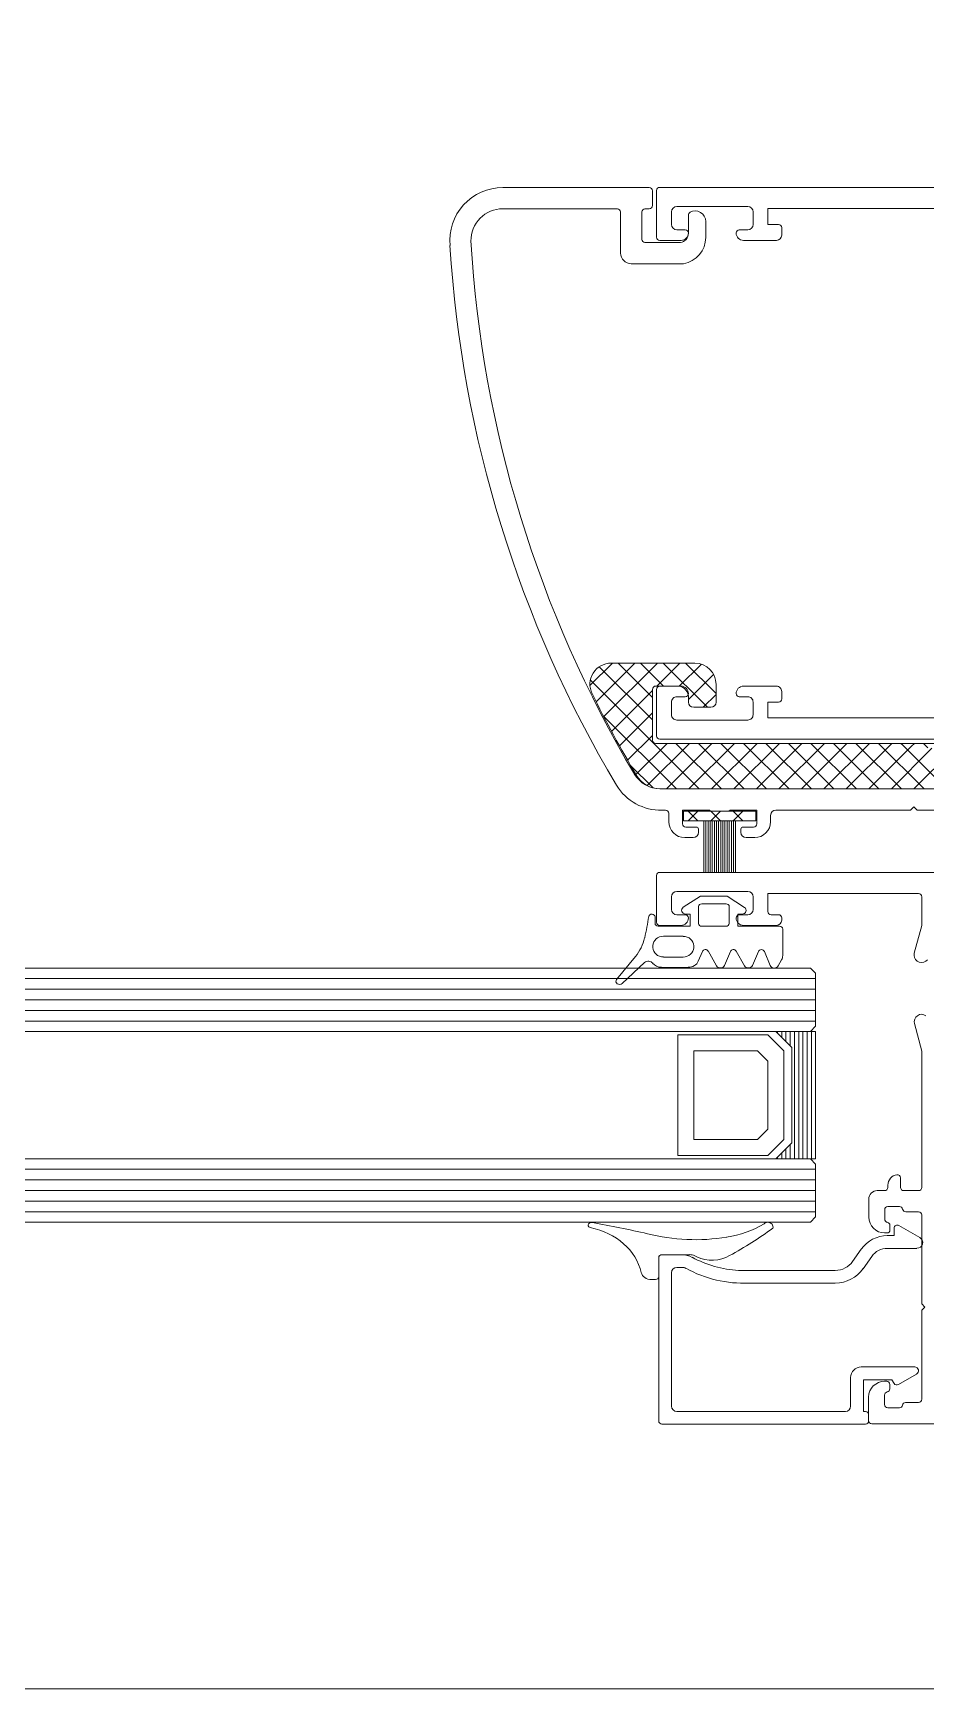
# Model space of a CAD drawing. Header units: centimetres. Extents: x 118932 to 154602, y -32682 to -23521.
# Drawn here: x 139290.26 to 139298.68, y -31158.69 to -31143.06 of the extents above; entities that cross this region are included whole.
import ezdxf

# ---------------------------------------------------------------- set-up
doc = ezdxf.new("R2010")
doc.units = ezdxf.units.CM
doc.header["$LTSCALE"] = 50
doc.header["$MEASUREMENT"] = 0
for name, color, linetype, lineweight, true_color in [('GEN_02_TF_Pencere', 7, 'Continuous', 9, 0x6093ac), ('GEN_05_ML_Mermer', 7, 'Continuous', 9, 0x9d8692), ('GEN_06_GR_İnce', 7, 'Continuous', 13, 0xb0b0a9)]:
    doc.layers.add(name, color=color, linetype=linetype, lineweight=lineweight, true_color=true_color)

# ---------------------------------------------------------------- blocks, each defined once
blk = doc.blocks.new('P30_')
at = {"layer": 'GEN_02_TF_Pencere', "extrusion": (0, 0, -1)}
for p, q in [((206668.595, -26312.644), (206669.976, -26312.644)), ((206670.006, -26312.674), (206670.006, -26312.814)), ((206669.676, -26312.844), (206668.595, -26312.844)), ((206669.976, -26312.844), (206669.936, -26312.844)), ((206669.706, -26313.263), (206669.706, -26312.874)), ((206669.906, -26312.874), (206669.906, -26313.133)), ((206670.346, -26313.074), (206670.346, -26312.903)), ((206670.509, -26312.964), (206670.509, -26313.113)), ((206669.936, -26313.163), (206670.271, -26313.163)), ((206670.299, -26313.363), (206669.806, -26313.363)), ((206669.417, -26317.344), (206669.629, -26317.133)), ((206669.476, -26317.498), (206669.841, -26317.133)), ((206670.007, -26317.669), (206669.505, -26317.167)), ((206669.547, -26317.638), (206670.053, -26317.133)), ((206670.407, -26317.133), (206669.617, -26317.133)), ((206670.007, -26317.457), (206669.683, -26317.133)), ((206670.111, -26317.349), (206669.895, -26317.133)), ((206670.049, -26317.349), (206670.266, -26317.133)), ((206670.525, -26317.55), (206670.107, -26317.133)), ((206670.26, -26317.35), (206670.468, -26317.142)), ((206670.607, -26317.42), (206670.319, -26317.133)), ((206670.446, -26318.32), (206669.421, -26317.295)), ((206669.621, -26317.777), (206670.007, -26317.391)), ((206670.007, -26317.86), (206670.007, -26317.38)), ((206670.037, -26317.349), (206670.237, -26317.349)), ((206670.346, -26317.477), (206670.583, -26317.239)), ((206670.607, -26317.5), (206670.607, -26317.333)), ((206670.346, -26317.44), (206670.346, -26317.5)), ((206670.396, -26317.55), (206670.557, -26317.55)), ((206670.484, -26317.55), (206670.607, -26317.428)), ((206670.234, -26318.32), (206669.542, -26317.629)), ((206669.696, -26317.914), (206670.007, -26317.603)), ((206669.772, -26318.05), (206670.007, -26317.815)), ((206669.85, -26318.184), (206670.144, -26317.89)), ((206669.958, -26318.289), (206670.356, -26317.89)), ((206674.346, -26317.89), (206670.037, -26317.89)), ((206670.138, -26318.32), (206670.568, -26317.89)), ((206670.658, -26318.32), (206670.228, -26317.89)), ((206670.35, -26318.32), (206670.78, -26317.89)), ((206670.871, -26318.32), (206670.441, -26317.89)), ((206670.563, -26318.32), (206670.993, -26317.89)), ((206671.083, -26318.32), (206670.653, -26317.89)), ((206670.775, -26318.32), (206671.205, -26317.89)), ((206671.295, -26318.32), (206670.865, -26317.89)), ((206670.987, -26318.32), (206671.417, -26317.89)), ((206671.507, -26318.32), (206671.077, -26317.89)), ((206671.199, -26318.32), (206671.629, -26317.89)), ((206671.719, -26318.32), (206671.289, -26317.89)), ((206671.411, -26318.32), (206671.841, -26317.89)), ((206671.931, -26318.32), (206671.501, -26317.89)), ((206671.623, -26318.32), (206672.053, -26317.89)), ((206672.143, -26318.32), (206671.713, -26317.89)), ((206671.835, -26318.32), (206672.258, -26317.897)), ((206672.355, -26318.32), (206671.926, -26317.89)), ((206672.048, -26318.32), (206672.451, -26317.917)), ((206672.568, -26318.32), (206672.138, -26317.89)), ((206672.258, -26317.897), (206672.265, -26317.89)), ((206672.26, -26318.32), (206672.643, -26317.937)), ((206672.368, -26317.908), (206672.35, -26317.89)), ((206672.78, -26318.32), (206672.368, -26317.908)), ((206672.451, -26317.917), (206672.477, -26317.89)), ((206672.472, -26318.32), (206672.836, -26317.956)), ((206672.604, -26317.932), (206672.562, -26317.89)), ((206670.012, -26318.31), (206669.801, -26318.099)), ((206669.667, -26318.286), (206669.667, -26318.286)), ((206670.077, -26318.32), (206673.773, -26318.32)), ((206670.077, -26318.32), (206673.773, -26318.32)), ((206670.131, -26318.52), (206670.097, -26318.52)), ((206670.161, -26318.63), (206670.161, -26318.55)), ((206670.544, -26318.52), (206670.291, -26318.52)), ((206670.291, -26318.52), (206670.291, -26318.65)), ((206670.721, -26318.53), (206670.561, -26318.53)), ((206670.991, -26318.52), (206670.739, -26318.52)), ((206670.991, -26318.65), (206670.991, -26318.52)), ((206671.121, -26318.57), (206671.121, -26318.63)), ((206672.442, -26318.52), (206671.171, -26318.52)), ((206672.472, -26318.49), (206672.442, -26318.52)), ((206672.502, -26318.52), (206672.472, -26318.49)), ((206673.773, -26318.52), (206672.502, -26318.52)), ((206670.391, -26318.78), (206670.311, -26318.78)), ((206670.321, -26318.68), (206670.421, -26318.68)), ((206670.441, -26318.7), (206670.441, -26318.73)), ((206670.841, -26318.73), (206670.841, -26318.7)), ((206670.861, -26318.68), (206670.961, -26318.68)), ((206670.971, -26318.78), (206670.891, -26318.78)), ((206680.016, -26319.108), (206670.076, -26319.108)), ((206670.046, -26319.138), (206670.046, -26319.578)), ((206670.186, -26319.458), (206670.186, -26319.338)), ((206670.236, -26319.288), (206670.906, -26319.288)), ((206670.956, -26319.338), (206670.956, -26319.458)), ((206671.096, -26319.478), (206671.096, -26319.308)), ((206671.096, -26319.308), (206672.516, -26319.308)), ((206672.546, -26319.338), (206672.546, -26319.609)), ((206670.316, -26319.508), (206670.236, -26319.508)), ((206670.906, -26319.508), (206670.826, -26319.508)), ((206671.196, -26319.508), (206671.126, -26319.508)), ((206671.226, -26319.558), (206671.226, -26319.538)), ((206670.076, -26319.608), (206670.276, -26319.608)), ((206670.866, -26319.608), (206671.176, -26319.608)), ((206672.546, -26319.609), (206672.476, -26319.87)), ((206672.584, -26319.945), (206672.602, -26319.933)), ((206672.478, -26320.536), (206672.548, -26320.796)), ((206672.548, -26320.796), (206672.547, -26322.082)), ((206672.227, -26322.061), (206672.227, -26322.082)), ((206672.347, -26322.082), (206672.347, -26321.992)), ((206672.047, -26322.192), (206672.047, -26322.362)), ((206672.197, -26322.112), (206672.127, -26322.112)), ((206672.517, -26322.112), (206672.377, -26322.112)), ((206672.197, -26322.382), (206672.197, -26322.292)), ((206672.227, -26322.262), (206672.337, -26322.262)), ((206672.396, -26322.312), (206672.517, -26322.312)), ((206672.547, -26322.342), (206672.546, -26323.182)), ((206672.197, -26322.512), (206672.217, -26322.512)), ((206672.286, -26322.537), (206672.222, -26322.537)), ((206672.247, -26322.482), (206672.247, -26322.441)), ((206672.286, -26322.467), (206672.286, -26322.537)), ((206672.529, -26322.555), (206672.331, -26322.441)), ((206671.976, -26322.664), (206671.895, -26322.78)), ((206672.222, -26322.657), (206672.501, -26322.657)), ((206670.066, -26322.747), (206670.066, -26324.287)), ((206670.285, -26322.717), (206670.096, -26322.717)), ((206670.236, -26322.837), (206670.287, -26322.837)), ((206671.994, -26322.849), (206672.075, -26322.733)), ((206670.186, -26324.147), (206670.186, -26322.887)), ((206671.731, -26322.865), (206670.818, -26322.865)), ((206670.916, -26322.985), (206671.731, -26322.985)), ((206672.546, -26323.182), (206672.576, -26323.212)), ((206672.576, -26323.212), (206672.546, -26323.242)), ((206672.546, -26323.242), (206672.546, -26324.082)), ((206672.48, -26323.777), (206671.976, -26323.777)), ((206671.876, -26323.877), (206671.876, -26324.147)), ((206671.996, -26324.197), (206671.996, -26323.897)), ((206671.996, -26323.897), (206672.266, -26323.897)), ((206672.216, -26323.912), (206672.196, -26323.912)), ((206672.246, -26323.983), (206672.246, -26323.942)), ((206672.266, -26323.897), (206672.286, -26323.932)), ((206672.327, -26323.943), (206672.498, -26323.844)), ((206672.046, -26324.062), (206672.046, -26324.282)), ((206672.196, -26324.132), (206672.196, -26324.042)), ((206672.516, -26324.112), (206672.395, -26324.112)), ((206671.826, -26324.197), (206670.236, -26324.197)), ((206672.016, -26324.197), (206671.996, -26324.197)), ((206672.046, -26324.287), (206672.046, -26324.227)), ((206672.336, -26324.162), (206672.226, -26324.162)), ((206670.096, -26324.317), (206672.016, -26324.317)), ((206670.096, -26324.317), (206670.096, -26324.317)), ((206672.076, -26324.312), (206672.076, -26324.312)), ((206672.076, -26324.312), (206680.016, -26324.317))]:
    blk.add_line(p, q, dxfattribs=at)
at = {"layer": 'GEN_02_TF_Pencere'}
for p, q in [((206670.046, -26313.112), (206670.046, -26312.672)), ((206670.076, -26312.642), (206680.016, -26312.642)), ((206670.076, -26312.642), (206670.076, -26312.642)), ((206670.906, -26312.822), (206670.236, -26312.822)), ((206673.096, -26312.842), (206671.096, -26312.842)), ((206671.096, -26312.842), (206671.096, -26312.992)), ((206670.186, -26312.872), (206670.186, -26312.992)), ((206670.956, -26312.992), (206670.956, -26312.872)), ((206671.096, -26312.992), (206671.196, -26312.992)), ((206670.276, -26313.142), (206670.076, -26313.142)), ((206670.236, -26313.042), (206670.316, -26313.042)), ((206670.826, -26313.042), (206670.906, -26313.042)), ((206671.176, -26313.142), (206670.866, -26313.142)), ((206671.226, -26313.022), (206671.226, -26313.092)), ((206670.046, -26317.821), (206670.046, -26317.381)), ((206670.076, -26317.351), (206670.276, -26317.35)), ((206670.866, -26317.35), (206671.176, -26317.35)), ((206670.186, -26317.5), (206670.186, -26317.62)), ((206670.316, -26317.45), (206670.236, -26317.45)), ((206670.906, -26317.45), (206670.826, -26317.45)), ((206670.956, -26317.62), (206670.956, -26317.5)), ((206671.196, -26317.5), (206671.096, -26317.5)), ((206671.096, -26317.5), (206671.096, -26317.65)), ((206671.226, -26317.4), (206671.226, -26317.47)), ((206670.236, -26317.67), (206670.906, -26317.67)), ((206671.096, -26317.65), (206673.096, -26317.649)), ((206678.016, -26317.846), (206670.076, -26317.851)), ((206670.981, -26318.53), (206670.301, -26318.53)), ((206670.301, -26318.53), (206670.301, -26318.62)), ((206670.301, -26318.62), (206670.981, -26318.62)), ((206670.301, -26318.62), (206670.301, -26318.62)), ((206670.345, -26318.53), (206670.435, -26318.62)), ((206670.345, -26318.62), (206670.435, -26318.53)), ((206670.491, -26318.62), (206670.491, -26319.108)), ((206670.511, -26318.62), (206670.511, -26319.108)), ((206670.531, -26318.62), (206670.531, -26319.108)), ((206670.551, -26318.62), (206670.551, -26319.108)), ((206670.557, -26318.53), (206670.647, -26318.62)), ((206670.557, -26318.62), (206670.647, -26318.53)), ((206670.571, -26318.62), (206670.571, -26319.108)), ((206670.591, -26318.62), (206670.591, -26319.108)), ((206670.611, -26318.62), (206670.611, -26319.108)), ((206670.631, -26318.62), (206670.631, -26319.108)), ((206670.651, -26318.62), (206670.651, -26319.108)), ((206670.671, -26318.62), (206670.671, -26319.108)), ((206670.691, -26318.62), (206670.691, -26319.108)), ((206670.711, -26318.62), (206670.711, -26319.108)), ((206670.731, -26318.62), (206670.731, -26319.108)), ((206670.751, -26318.62), (206670.751, -26319.108)), ((206670.769, -26318.53), (206670.859, -26318.62)), ((206670.769, -26318.62), (206670.859, -26318.53)), ((206670.771, -26318.62), (206670.771, -26319.108)), ((206670.791, -26318.62), (206670.791, -26319.108)), ((206670.981, -26318.62), (206670.981, -26318.53)), ((206670.981, -26318.53), (206670.982, -26318.531)), ((206670.298, -26319.437), (206670.461, -26319.334)), ((206670.461, -26319.334), (206670.711, -26319.334)), ((206670.701, -26319.405), (206670.471, -26319.405)), ((206670.711, -26319.334), (206670.875, -26319.438)), ((206670.031, -26319.529), (206670.031, -26319.589)), ((206670.361, -26319.501), (206670.321, -26319.501)), ((206670.361, -26319.616), (206670.361, -26319.501)), ((206670.441, -26319.431), (206670.441, -26319.59)), ((206670.731, -26319.59), (206670.731, -26319.431)), ((206670.851, -26319.502), (206670.811, -26319.502)), ((206670.811, -26319.502), (206670.811, -26319.616)), ((206670.061, -26319.616), (206670.361, -26319.616)), ((206670.296, -26319.711), (206670.111, -26319.711)), ((206670.45, -26319.608), (206670.45, -26319.608)), ((206670.471, -26319.616), (206670.701, -26319.616)), ((206670.811, -26319.616), (206671.206, -26319.617)), ((206671.236, -26319.643), (206671.235, -26319.894)), ((206670.011, -26319.799), (206670.011, -26319.818)), ((206670.396, -26319.819), (206670.396, -26319.8)), ((206670.396, -26319.819), (206670.396, -26319.819)), ((206670.478, -26319.854), (206670.439, -26319.947)), ((206670.611, -26319.99), (206670.532, -26319.85)), ((206670.742, -26319.854), (206670.686, -26319.987)), ((206670.875, -26319.991), (206670.797, -26319.851)), ((206671.006, -26319.854), (206670.951, -26319.987)), ((206671.117, -26319.988), (206671.062, -26319.854)), ((206592.404, -26320.011), (206671.496, -26320.011)), ((206669.668, -26320.118), (206669.847, -26319.903)), ((206669.932, -26319.959), (206669.72, -26320.157)), ((206670.345, -26320.005), (206670.091, -26320.004)), ((206670.11, -26319.907), (206670.296, -26319.907)), ((206670.439, -26319.947), (206670.439, -26319.947)), ((206671.225, -26319.934), (206671.193, -26319.991)), ((206671.546, -26320.061), (206671.496, -26320.011)), ((206592.487, -26320.111), (206671.546, -26320.111)), ((206671.546, -26320.561), (206671.546, -26320.061)), ((206590.616, -26320.211), (206671.546, -26320.211)), ((206590.616, -26320.311), (206671.546, -26320.311)), ((206590.616, -26320.411), (206671.546, -26320.411)), ((206590.616, -26320.511), (206671.546, -26320.511)), ((206590.991, -26320.611), (206671.171, -26320.611)), ((206671.096, -26320.641), (206670.246, -26320.641)), ((206670.246, -26320.641), (206670.246, -26321.781)), ((206671.246, -26320.791), (206671.096, -26320.641)), ((206671.321, -26320.761), (206671.171, -26320.611)), ((206671.171, -26320.611), (206671.546, -26320.611)), ((206671.186, -26320.626), (206671.186, -26320.611)), ((206671.226, -26320.666), (206671.226, -26320.611)), ((206671.266, -26320.706), (206671.266, -26320.611)), ((206671.306, -26320.746), (206671.306, -26320.611)), ((206671.346, -26321.811), (206671.346, -26320.611)), ((206671.386, -26321.811), (206671.386, -26320.611)), ((206671.426, -26321.811), (206671.426, -26320.611)), ((206671.466, -26321.811), (206671.466, -26320.611)), ((206671.496, -26320.611), (206671.546, -26320.561)), ((206671.506, -26321.811), (206671.506, -26320.611)), ((206671.546, -26320.611), (206671.546, -26321.811)), ((206671.546, -26321.811), (206671.546, -26320.611)), ((206670.996, -26320.791), (206670.396, -26320.791)), ((206670.396, -26320.791), (206670.396, -26321.631)), ((206671.096, -26320.891), (206670.996, -26320.791)), ((206671.246, -26321.631), (206671.246, -26320.791)), ((206671.321, -26321.661), (206671.321, -26320.761)), ((206671.096, -26321.531), (206671.096, -26320.891)), ((206670.996, -26321.631), (206671.096, -26321.531)), ((206670.396, -26321.631), (206670.996, -26321.631)), ((206671.096, -26321.781), (206671.246, -26321.631)), ((206671.171, -26321.811), (206671.321, -26321.661)), ((206671.226, -26321.811), (206671.226, -26321.756)), ((206671.266, -26321.811), (206671.266, -26321.716)), ((206671.306, -26321.811), (206671.306, -26321.676)), ((206590.616, -26321.911), (206671.546, -26321.911)), ((206590.991, -26321.811), (206671.171, -26321.811)), ((206670.246, -26321.781), (206671.096, -26321.781)), ((206671.546, -26321.811), (206671.171, -26321.811)), ((206671.186, -26321.811), (206671.186, -26321.796)), ((206671.546, -26321.861), (206671.496, -26321.811)), ((206671.546, -26321.811), (206671.546, -26321.811)), ((206671.546, -26322.361), (206671.546, -26321.861)), ((206590.616, -26322.011), (206671.546, -26322.011)), ((206590.616, -26322.111), (206671.546, -26322.111)), ((206590.616, -26322.211), (206671.546, -26322.211)), ((206590.616, -26322.311), (206671.546, -26322.311)), ((206671.496, -26322.411), (206671.546, -26322.361)), ((206590.666, -26322.411), (206671.496, -26322.411)), ((206671.094, -26322.411), (206671.081, -26322.412)), ((206670.066, -26322.926), (206670.066, -26322.742)), ((206670.096, -26322.717), (206670.357, -26322.717)), ((206670.406, -26322.728), (206670.426, -26322.737)), ((206669.998, -26322.952), (206670.036, -26322.952)), ((206670.036, -26322.952), (206670.036, -26322.952))]:
    blk.add_line(p, q, dxfattribs=at)
at = {"layer": 'GEN_02_TF_Pencere', "extrusion": (0, 0, -1)}
for centre, radius, start, end in [((-206668.595, -26313.144), 0.5, 354.4787, 90), ((-206669.976, -26312.674), 0.03, 90, 180), ((-206668.595, -26313.144), 0.3, 359.1788, 90), ((-206669.676, -26312.874), 0.03, 90, 180), ((-206669.936, -26312.874), 0.03, 360, 90), ((-206669.976, -26312.814), 0.03, 180, 270), ((-206670.409, -26312.964), 0.1, 61.2651, 180.0257), ((-206670.376, -26312.903), 0.03, 359.9999, 61.2907), ((-206679.425, -26312.489), 11.15, 329.2971, 356.6114), ((-206669.936, -26313.133), 0.03, 270, 0), ((-206670.255, -26313.074), 0.0907, 180.1582, 260.041), ((-206670.255, -26313.113), 0.254, 180.1582, 260.0409), ((-206679.425, -26312.489), 11.35, 329.2896, 356.4497), ((-206669.806, -26313.263), 0.1, 270, 0), ((-206669.617, -26317.333), 0.2, 333.8142, 90), ((-206670.407, -26317.333), 0.2, 90, 180), ((-206670.038, -26317.38), 0.0312, 359.6263, 87.7267), ((-206670.242, -26317.453), 0.104, 86.8743, 173.2061), ((-206679.425, -26312.51), 11.129, 329.2979, 333.8143), ((-206670.396, -26317.5), 0.05, 270, 0), ((-206670.557, -26317.5), 0.05, 180, 270), ((-206670.037, -26317.86), 0.03, 270, 0), ((-206670.086, -26318.03), 0.491, 268.7016, 328.5544), ((-206670.086, -26318.03), 0.291, 271.6867, 328.3334), ((-206670.086, -26318.05), 0.271, 271.7479, 328.2984), ((-206670.131, -26318.55), 0.03, 90, 180), ((-206670.311, -26318.63), 0.15, 270, 0), ((-206670.561, -26318.51), 0.02, 270, 330), ((-206670.721, -26318.51), 0.02, 210, 270), ((-206670.971, -26318.63), 0.15, 180, 270), ((-206671.171, -26318.57), 0.05, 360, 90), ((-206670.321, -26318.65), 0.03, 270, 0), ((-206670.391, -26318.73), 0.05, 180, 270), ((-206670.421, -26318.7), 0.02, 90, 180), ((-206670.861, -26318.7), 0.02, 360, 90), ((-206670.891, -26318.73), 0.05, 270, 0), ((-206670.961, -26318.65), 0.03, 180, 270), ((-206670.076, -26319.138), 0.03, 360, 90), ((-206670.236, -26319.338), 0.05, 360, 90), ((-206670.906, -26319.338), 0.05, 90, 180), ((-206672.516, -26319.338), 0.03, 90, 180), ((-206670.076, -26319.578), 0.03, 270, 0), ((-206670.236, -26319.458), 0.05, 270, 0), ((-206670.276, -26319.538), 0.07, 180, 270), ((-206670.316, -26319.538), 0.03, 90, 180), ((-206670.826, -26319.538), 0.03, 360, 90), ((-206670.866, -26319.538), 0.07, 270, 0), ((-206670.906, -26319.458), 0.05, 180, 270), ((-206671.126, -26319.478), 0.03, 270, 0), ((-206671.176, -26319.558), 0.05, 180, 270), ((-206671.196, -26319.538), 0.03, 90, 180), ((-206672.544, -26319.888), 0.07, 234.9992, 14.9788), ((-206672.546, -26320.518), 0.07, 345.0518, 125.0329), ((-206672.197, -26322.082), 0.03, 180.0329, 270.033), ((-206672.327, -26322.061), 0.1, 0.0329, 81.8197), ((-206672.317, -26321.992), 0.0297, 81.2302, 180.6073), ((-206672.377, -26322.082), 0.03, 270.0329, 0.033), ((-206672.517, -26322.082), 0.03, 180.0328, 270.0329), ((-206672.127, -26322.192), 0.08, 0.0329, 90.033), ((-206672.197, -26322.362), 0.15, 270.0329, 0.0329), ((-206672.227, -26322.292), 0.03, 0.0329, 90.033), ((-206672.227, -26322.382), 0.03, 279.627, 0.0328), ((-206672.337, -26322.292), 0.03, 90.0329, 170.4388), ((-206672.396, -26322.282), 0.0298, 269.7097, 350.7637), ((-206672.517, -26322.342), 0.03, 90.0328, 180.0329), ((-206672.222, -26322.837), 0.3, 35.0133, 89.9866), ((-206672.217, -26322.482), 0.03, 180.0328, 270.0329), ((-206672.218, -26322.44), 0.0291, 98.1401, 181.5298), ((-206672.316, -26322.467), 0.03, 0.0009, 120), ((-206672.222, -26322.837), 0.18, 35.0134, 89.9867), ((-206672.501, -26322.602), 0.0546, 120, 270), ((-206670.096, -26322.747), 0.03, 0.0001, 89.9999), ((-206670.236, -26322.887), 0.05, 0.0001, 90), ((-206670.285, -26322.917), 0.2, 90.0023, 118.9527), ((-206670.287, -26322.907), 0.07, 90.0021, 119.0772), ((-206670.866, -26321.866), 1.12, 267.4255, 299.0746), ((-206670.866, -26321.866), 1, 272.7351, 298.9494), ((-206671.731, -26322.665), 0.2, 215.0133, 269.9867), ((-206671.731, -26322.665), 0.32, 215.0133, 269.9866), ((-206671.976, -26323.877), 0.1, 0.0001, 89.9999), ((-206672.48, -26323.813), 0.0361, 90, 240), ((-206672.196, -26324.062), 0.15, 0.0329, 90.0329), ((-206672.216, -26323.942), 0.03, 90.0329, 180.033), ((-206672.312, -26323.917), 0.03, 240, 329.9999), ((-206672.225, -26324.042), 0.0295, 359.2206, 81.2528), ((-206672.216, -26323.983), 0.03, 180.0214, 260.4388), ((-206672.395, -26324.142), 0.03, 9.6244, 90.0339), ((-206672.516, -26324.082), 0.03, 180.0329, 270.033), ((-206670.236, -26324.147), 0.05, 270.0001, 0), ((-206671.826, -26324.147), 0.05, 180, 269.9999), ((-206672.016, -26324.227), 0.03, 90.0027, 180), ((-206672.226, -26324.132), 0.03, 270.0328, 0.0329), ((-206672.336, -26324.132), 0.03, 189.6271, 270.0329), ((-206670.096, -26324.287), 0.03, 270.0001, 359.9999), ((-206672.016, -26324.287), 0.03, 180.0011, 270), ((-206672.076, -26324.282), 0.03, 270.0328, 0.0329)]:
    blk.add_arc(centre, radius, start, end, dxfattribs=at)
at = {"layer": 'GEN_02_TF_Pencere'}
for centre, radius, start, end in [((206670.076, -26312.672), 0.03, 90, 180), ((206670.236, -26312.872), 0.05, 90, 180), ((206670.906, -26312.872), 0.05, 360, 90), ((206670.236, -26312.992), 0.05, 180, 270), ((206670.906, -26312.992), 0.05, 270, 0), ((206671.196, -26313.022), 0.03, 360, 90), ((206670.076, -26313.112), 0.03, 180, 270), ((206670.276, -26313.072), 0.07, 270, 0), ((206670.316, -26313.072), 0.03, 360, 90), ((206670.826, -26313.072), 0.03, 90, 180), ((206670.866, -26313.072), 0.07, 180, 270), ((206671.176, -26313.092), 0.05, 270, 0), ((206670.076, -26317.381), 0.03, 90.0329, 180.033), ((206670.276, -26317.42), 0.07, 0.0328, 90.0329), ((206670.866, -26317.42), 0.07, 90.0329, 180.0329), ((206671.176, -26317.4), 0.05, 0.0328, 90.0329), ((206670.236, -26317.5), 0.05, 90.0328, 180.0329), ((206670.316, -26317.42), 0.03, 270.0329, 0.033), ((206670.826, -26317.42), 0.03, 180.0329, 270.033), ((206670.906, -26317.5), 0.05, 0.0328, 90.0329), ((206671.196, -26317.47), 0.03, 270.0328, 0.0329), ((206670.236, -26317.62), 0.05, 180.0328, 270.0329), ((206670.906, -26317.62), 0.05, 270.0328, 0.0329), ((206670.076, -26317.821), 0.03, 180.033, 225.033), ((206670.076, -26317.821), 0.03, 225.0329, 270.0328)]:
    blk.add_arc(centre, radius, start, end, dxfattribs=at)
for centre, major_axis, start_param, end_param in [((206670.471, -26319.431), (0.03, 0), 1.569641, 3.140438), ((206670.701, -26319.431), (-0.03, 0), 3.140435, 4.711233), ((206665.676, -26318.999), (-4.337, 0), 2.949895, 3.003759), ((206670.001, -26319.529), (0.03, 0), -0.001156, 2.96363), ((206670.321, -26319.466), (-0.04, 0), -0.948289, 1.56964), ((206670.851, -26319.467), (-0.04, 0), 1.569642, 4.087571), ((206669.442, -26319.643), (-0.5, 0), 2.512106, 2.949893), ((206670.111, -26319.799), (-0.1, 0), 4.711232, 6.28203), ((206670.061, -26319.589), (0.03, 0), 3.140435, 4.711233), ((206670.296, -26319.8), (-0.1, 0), 3.140436, 4.711234), ((206670.471, -26319.59), (-0.03, 0), -0.001153, 0.784243), ((206670.471, -26319.59), (-0.03, 0), 0.784243, 1.569639), ((206670.701, -26319.59), (-0.03, 0), 1.569639, 3.140437), ((206671.206, -26319.643), (-0.03, 0), 3.140437, 4.711235), ((206670.111, -26319.818), (-0.1, 0), -0.001157, 1.569641), ((206670.296, -26319.819), (-0.1, 0), 1.569641, 3.140438), ((206670.506, -26319.863), (-0.03, 0), 3.628945, 5.929947), ((206670.77, -26319.863), (-0.03, 0), 3.628943, 5.929945), ((206671.034, -26319.864), (-0.03, 0), 3.490789, 5.931679), ((206671.135, -26319.894), (0.1, 0), -0.461015, -0.001156), ((206669.967, -26319.992), (-0.0509, 0), 3.745027, 5.454025), ((206670.091, -26319.916), (-0.1, 0), 0.603434, 1.569641), ((206670.345, -26319.916), (-0.1, 0), 1.569642, 2.178996), ((206670.345, -26319.916), (0.1, 0), -0.962596, -0.353242), ((206670.648, -26319.974), (-0.0413, 0), 0.458705, 2.776142), ((206670.912, -26319.974), (-0.0413, 0), 0.458704, 2.776141), ((206671.156, -26319.975), (0.0413, 0), 3.504733, 5.82217), ((206669.697, -26320.136), (0.0344, 0), 2.526974, 5.481858)]:
    blk.add_ellipse(centre, major_axis=major_axis, ratio=0.881548, start_param=start_param, end_param=end_param, dxfattribs=at)
at = {"layer": 'GEN_02_TF_Pencere', "extrusion": (0, 0, -1)}
for centre, major_axis, start_param, end_param in [((206669.43, -26322.438), (-0.03, 0), 0.000445, 1.852827), ((206669.43, -26322.438), (0.03, 0), 1.914632, 3.141556), ((206669.271, -26322.984), (-0.64, 0), 1.805526, 2.955356), ((206667.617, -26329.688), (8.856, 0), -1.36365, -1.303119), ((206670.411, -26321.275), (1.549, 0), 1.378609, 1.866448), ((206670.545, -26321.826), (-0.88, 0), 4.086507, 4.527649), ((206668.799, -26320.235), (-3.543, 0), 3.990064, 4.134382), ((206671.091, -26322.443), (0.0382, 0), 3.770676, 4.441675), ((206671.094, -26322.453), (0.05, 0), -1.570583, 0.325144), ((206670.096, -26322.742), (-0.03, 0), 0.000001, 1.570795), ((206670.357, -26322.8), (-0.1, 0), 1.57081, 2.088079), ((206670.57, -26322.529), (-0.286, 0), 4.098356, 5.241385), ((206669.998, -26322.868), (-0.1, 0), -1.570625, -0.201549), ((206670.036, -26322.926), (-0.03, 0), 3.141594, 4.712388)]:
    blk.add_ellipse(centre, major_axis=major_axis, ratio=0.839387, start_param=start_param, end_param=end_param, dxfattribs=at)
at = {"layer": 'GEN_05_ML_Mermer'}
blk.add_lwpolyline([(206772.546, -26326.815), (206577.546, -26326.815), (206577.546, -26308.817), (206772.546, -26308.817)], close=True, dxfattribs=at)
blk = doc.blocks.new('DOGRAMA LEVEL 0 B BLOK')
at = {"layer": 'GEN_06_GR_İnce'}
blk.add_blockref('P30_', (-207047.713, 24514.208, 0), dxfattribs=at)

msp = doc.modelspace()

# ---------------------------------------------------------------- block references
msp.add_blockref('DOGRAMA LEVEL 0 B BLOK', (139673.806, -29346.079, 0))

doc.saveas('drawing.dxf')
